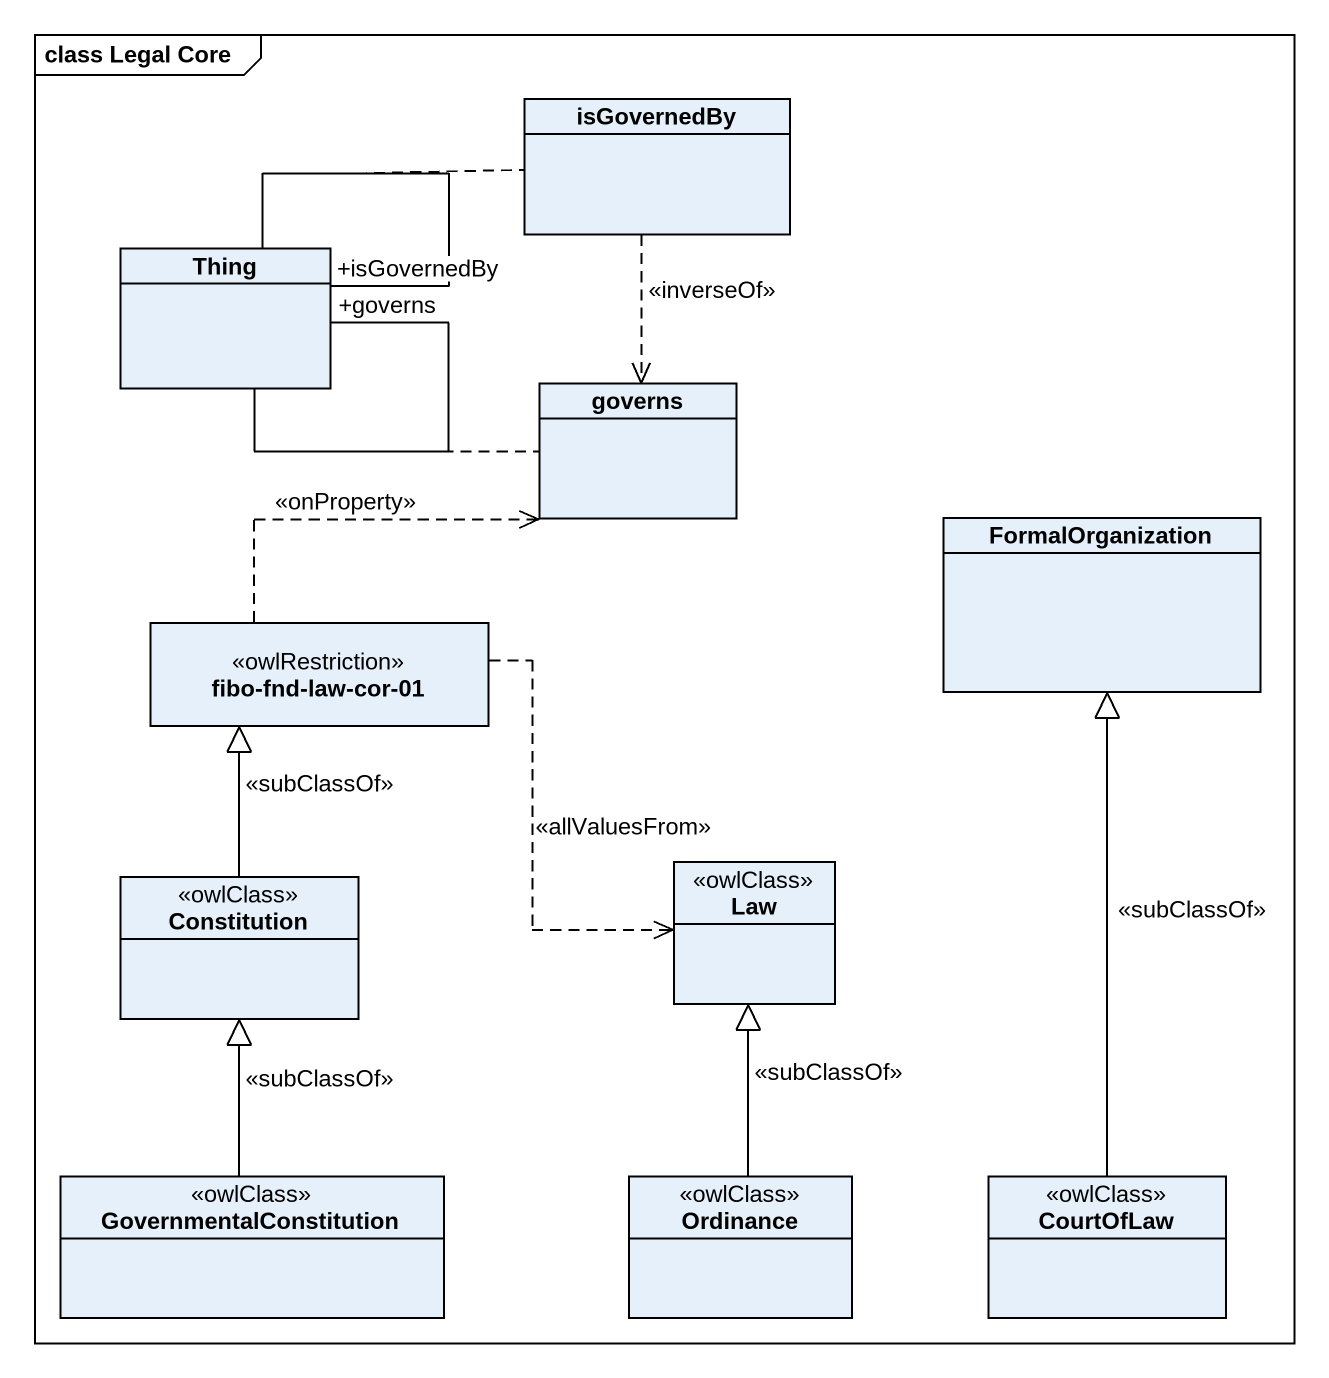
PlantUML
@startuml
mainframe class Legal Core
hide circle
hide empty members
class isGovernedBy
class Thing
class governs
class FormalOrganization
class "fibo-fnd-law-cor-01" as fibo_fnd_law_cor_01 <<owlRestriction>>
class Constitution <<owlClass>>
class Law <<owlClass>>
class GovernmentalConstitution <<owlClass>>
class Ordinance <<owlClass>>
class CourtOfLaw <<owlClass>>
isGovernedBy ..> governs : <<inverseOf>>
Thing -- "+governs" Thing
(Thing, Thing) .. governs
Thing -- "+isGovernedBy" Thing
(Thing, Thing) .. isGovernedBy
fibo_fnd_law_cor_01 .up.> governs : <<onProperty>>
fibo_fnd_law_cor_01 .right.> Law : <<allValuesFrom>>
Constitution -up-|> fibo_fnd_law_cor_01 : <<subClassOf>>
GovernmentalConstitution -up-|> Constitution : <<subClassOf>>
Ordinance -up-|> Law : <<subClassOf>>
CourtOfLaw -up-|> FormalOrganization : <<subClassOf>>
@enduml
